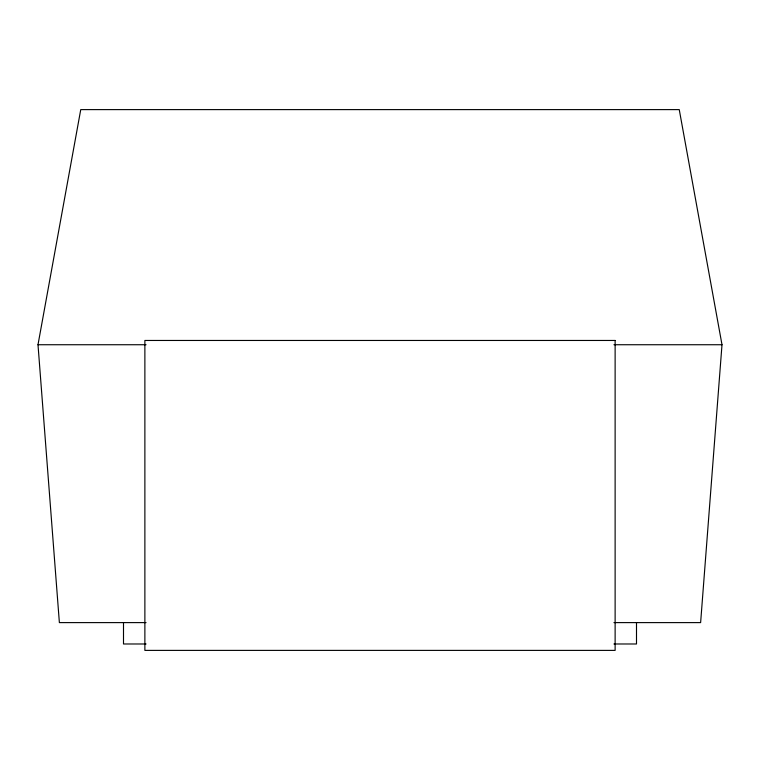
<?xml version="1.0" encoding="UTF-8"?>
<svg xmlns="http://www.w3.org/2000/svg" width="760" height="760" viewBox="0 0 760 760"><rect width="100%" height="100%" fill="white"/><g stroke="black" fill="none" stroke-linecap="round" stroke-linejoin="round"><path stroke-width="1.14" d="M146.062 622.611L59.375 622.611L38 344.736L80.75 109.611L679.25 109.611L722 344.736L700.625 622.611L613.938 622.611M38 344.736L146.062 344.736M613.938 344.736L722 344.736M146.062 643.986L123.5 643.986L123.5 622.611M613.938 643.986L636.5 643.986L636.5 622.611M615.125 340.461L144.875 340.461L144.875 650.389L615.125 650.389L615.125 340.461"/></g></svg>
